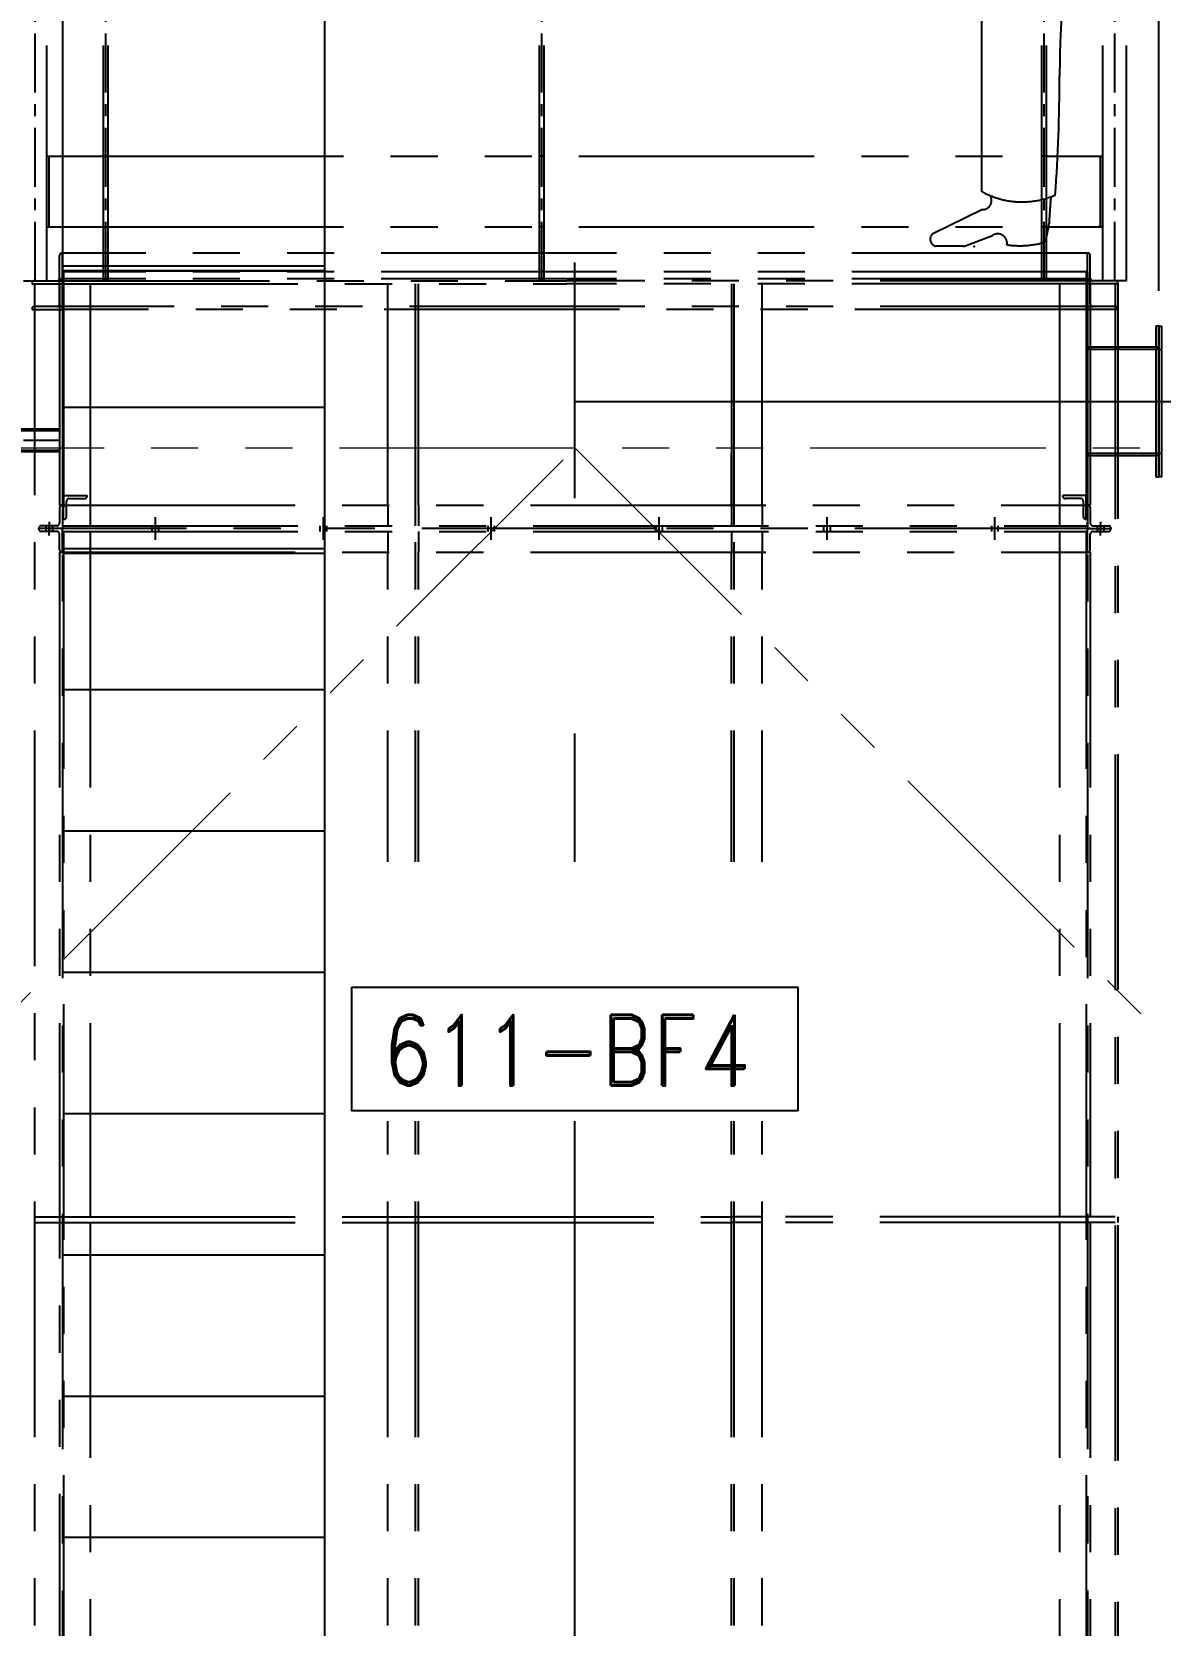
# Model space of a CAD drawing. Header units: inches. Extents: x 0 to 157513, y -28488 to 35640.
# Drawn here: x 32275 to 34672, y 25481 to 28865 of the extents above; entities that cross this region are included whole.
import ezdxf

# ---------------------------------------------------------------- set-up
doc = ezdxf.new("R2010")
doc.units = ezdxf.units.IN
doc.header["$LTSCALE"] = 400
doc.header["$MEASUREMENT"] = 0
for name, pattern in [('0', [0]), ('1', [2, 1.25, -0.25, 0.25, -0.25]), ('CENTER', [2, 1.25, -0.25, 0.25, -0.25]), ('HIDDEN', [9.525, 6.35, -3.175]), ('HIDDEN2', [4.7625, 3.175, -1.5875]), ('PHANTOM', [2.5, 1.25, -0.25, 0.25, -0.25, 0.25, -0.25])]:
    doc.linetypes.add(name, pattern=pattern)
doc.layers.add('BF', color=8, linetype='PHANTOM')
doc.layers.add('cen', color=1, linetype='CENTER')
doc.layers.add('BF STR', color=8, linetype='PHANTOM', lineweight=5)
doc.styles.add('ROMAND', font='romand.shx', dxfattribs={"width": 0.85})
doc.styles.add('ROMANS', font='romans')
doc.dimstyles.new('SAM2 60 SC', dxfattribs={"dimscale": 60, "dimtxt": 2.5, "dimasz": 2.5, "dimexe": 1.25, "dimexo": 0.625, "dimtad": 1, "dimtoh": 1, "dimdec": 0, "dimdsep": 46, "dimtxsty": 'ROMANS', "dimblk": 'OBLIQUE', "dimcen": 2.5, "dimclrd": 1, "dimclre": 1, "dimclrt": 256, "dimadec": 0, "dimazin": 2, "dimtfac": 1, "dimtdec": 0, "dimtofl": 0, "dimtmove": 0, "dimatfit": 3, "dimfxl": 1, "dimtolj": 1, "dimtzin": 0, "dimarcsym": 1})

# ---------------------------------------------------------------- blocks, each defined once
blk = doc.blocks.new('611bf4 strgaele')
at = {"layer": 'BF STR'}
for p, q in [((-272399.8, 39485.7), (-269899.8, 41985.7)), ((-272399.8, 41985.7), (-267399.8, 41985.7)), ((-269899.8, 41985.7), (-267399.8, 39485.7))]:
    blk.add_line(p, q, dxfattribs=at)
blk = doc.blocks.new('611bf4ele')
at = {"layer": 'BF', "linetype": 'CENTER', "ltscale": 0.25}
for p, q in [((-256656.1, 42340.3, 139.3), (-256656.1, 43461.3, 139.3)), ((-254363.1, 42340.3, 139.3), (-254363.1, 43461.3, 139.3)), ((-256506.1, 42340.3, 139.3), (-256506.1, 43440.3, 139.3)), ((-255579.6, 42340.3, 139.3), (-255579.6, 43440.3, 139.3)), ((-254513.1, 42340.3, 139.3), (-254513.1, 43440.3, 139.3))]:
    blk.add_line(p, q, dxfattribs=at)
at = {"layer": 'BF', "linetype": '0'}
for p, q in [((-256597.6, 42242.4, 139.3), (-256597.6, 43461.3, 139.3)), ((-256041.6, 43461.3, 139.3), (-256041.6, 36398.1, 139.3)), ((-256041.6, 42371.5, 139.3), (-256597.6, 42371.5, 139.3)), ((-256041.6, 42361.5, 139.3), (-256597.6, 42361.5, 139.3)), ((-256594.3, 42361.5, 139.3), (-256038.3, 42361.5, 139.3)), ((-256041.6, 42071.5, 139.3), (-256597.6, 42071.5, 139.3)), ((-256041.6, 41771.5, 139.3), (-256597.6, 41771.5, 139.3)), ((-256041.6, 41761.5, 139.3), (-256597.6, 41761.5, 139.3)), ((-256041.6, 41471.5, 139.3), (-256597.6, 41471.5, 139.3)), ((-256041.6, 41171.5, 139.3), (-256597.6, 41171.5, 139.3)), ((-256041.6, 40871.5, 139.3), (-256597.6, 40871.5, 139.3)), ((-256041.6, 40571.5, 139.3), (-256597.6, 40571.5, 139.3)), ((-256041.6, 40271.5, 139.3), (-256597.6, 40271.5, 139.3)), ((-256041.6, 39971.5, 139.3), (-256597.6, 39971.5, 139.3)), ((-256041.6, 39671.5, 139.3), (-256597.6, 39671.5, 139.3))]:
    blk.add_line(p, q, dxfattribs=at)
at = {"layer": 'BF'}
for p, q in [((-256511.1, 42340.3, 139.3), (-256511.1, 43423.5, 139.3)), ((-256501.1, 42340.3, 139.3), (-256501.1, 43423.5, 139.3)), ((-255584.6, 42340.3, 139.3), (-255584.6, 43423.5, 139.3)), ((-255574.6, 42340.3, 139.3), (-255574.6, 43423.5, 139.3)), ((-254518.1, 42340.3, 139.3), (-254518.1, 43423.5, 139.3)), ((-254508.1, 42340.3, 139.3), (-254508.1, 43423.5, 139.3)), ((-256631.1, 42340.3, 139.3), (-256631.1, 43402.2, 139.3)), ((-254388.1, 42340.3, 139.3), (-254388.1, 43402.2, 139.3)), ((-254338.1, 42340.3, 139.3), (-254338.1, 43402.2, 139.3)), ((-254645, 42529.5, 139.3), (-254645, 42938.1, 139.3)), ((-256631.1, 42605.3, 139.3), (-256511.1, 42605.3, 139.3)), ((-256626.1, 42455.3, 139.3), (-256626.1, 42605.3, 139.3)), ((-256501.1, 42605.3, 139.3), (-254518.1, 42605.3, 139.3)), ((-254508.1, 42605.3, 139.3), (-254388.1, 42605.3, 139.3)), ((-254398.1, 42605.3, 139.3), (-254393.1, 42605.3, 139.3)), ((-254393.1, 42455.3, 139.3), (-254393.1, 42605.3, 139.3)), ((-254644.2, 42491.7, 139.3), (-254750.5, 42439.4, 139.3)), ((-256631.1, 42455.3, 139.3), (-256511.1, 42455.3, 139.3)), ((-256501.1, 42455.3, 139.3), (-254518.1, 42455.3, 139.3)), ((-254684.1, 42413.6, 139.3), (-254622.7, 42436.5, 139.3)), ((-254508.1, 42455.3, 139.3), (-254388.1, 42455.3, 139.3)), ((-254393.1, 42455.3, 139.3), (-254398.1, 42455.3, 139.3)), ((-256604.1, 42346.3, 139.3), (-256604.1, 42394.3, 139.3)), ((-254421.1, 42399.3, 139.3), (-256598.1, 42399.3, 139.3)), ((-256598.1, 42334.3, 139.3), (-256598.1, 42399.3, 139.3)), ((-254420.1, 42399.3, 139.3), (-254421.1, 42399.3, 139.3)), ((-254421.1, 42334.3, 139.3), (-254421.1, 42399.3, 139.3)), ((-254420.1, 42399.3, 139.3), (-254421.1, 42399.3, 139.3)), ((-254415.1, 42346.3, 139.3), (-254415.1, 42394.3, 139.3)), ((-256681.1, 42340.3, 139.3), (-256631.1, 42340.3, 139.3)), ((-256663.1, 42334.3, 139.3), (-256598.1, 42334.3, 139.3)), ((-256658.1, 42340.3, 139.3), (-255526.6, 42340.3, 139.3)), ((-256657.1, 38885.2, 139.3), (-256657.1, 42334.3, 139.3)), ((-256604.1, 42334.3, 139.3), (-256604.1, 41864.2, 139.3)), ((-254421.1, 42359.3, 139.3), (-256598.1, 42359.3, 139.3)), ((-256598.1, 42359.3, 139.3), (-256598.1, 38879.2, 139.3)), ((-254421.1, 42344.6, 139.3), (-256598.1, 42344.6, 139.3)), ((-256598.1, 42334.3, 139.3), (-255526.6, 42334.3, 139.3)), ((-256595.6, 42359.3, 139.3), (-256595.6, 41824.2, 139.3)), ((-256539.1, 42334.3, 139.3), (-256539.1, 41866.1, 139.3)), ((-256501.1, 42340.3, 139.3), (-256511.1, 42340.3, 139.3)), ((-255907.1, 41864.2, 139.3), (-255907.1, 42334.3, 139.3)), ((-255848.1, 41820.2, 139.3), (-255848.1, 42334.3, 139.3)), ((-255848.1, 41974.2, 139.3), (-255848.1, 42334.3, 139.3)), ((-255848.1, 41820.2, 139.3), (-255848.1, 42334.3, 139.3)), ((-255842.1, 41864.2, 139.3), (-255842.1, 42334.3, 139.3)), ((-255574.6, 42340.3, 139.3), (-255584.6, 42340.3, 139.3)), ((-254361.1, 42340.3, 139.3), (-255526.6, 42340.3, 139.3)), ((-254421.1, 42334.3, 139.3), (-255526.6, 42334.3, 139.3)), ((-255171.1, 41974.2, 139.3), (-255171.1, 42334.3, 139.3)), ((-255171.1, 41820.2, 139.3), (-255171.1, 42334.3, 139.3)), ((-255171.1, 41974.2, 139.3), (-255171.1, 42334.3, 139.3)), ((-255112.1, 41864.2, 139.3), (-255112.1, 42334.3, 139.3)), ((-254508.1, 42340.3, 139.3), (-254518.1, 42340.3, 139.3)), ((-254480.1, 42334.3, 139.3), (-254480.1, 41864.2, 139.3)), ((-254423.6, 42359.3, 139.3), (-254423.6, 41824.2, 139.3)), ((-254421.1, 42359.3, 139.3), (-254421.1, 38879.2, 139.3)), ((-254356.1, 42334.3, 139.3), (-254421.1, 42334.3, 139.3)), ((-254415.1, 42334.3, 139.3), (-254415.1, 41864.2, 139.3)), ((-254338.1, 42340.3, 139.3), (-254388.1, 42340.3, 139.3)), ((-254362.1, 42334.3, 139.3), (-254362.1, 38885.2, 139.3)), ((-254356.1, 42335.3, 139.3), (-254356.1, 38881.2, 139.3)), ((-254361.1, 42285.6, 139.3), (-256658.1, 42285.6, 139.3)), ((-254415.1, 42279.6, 139.3), (-256598.1, 42279.6, 139.3)), ((-254269.6, 42244.2, 139.3), (-254275.6, 42244.2, 139.3)), ((-254275.6, 42244.2, 139.3), (-254275.6, 41924.2, 139.3)), ((-254269.6, 41924.2, 139.3), (-254269.6, 42244.2, 139.3)), ((-254269.6, 42199.2, 139.3), (-254357.2, 42199.2, 139.3)), ((-254269.6, 42194.2, 139.3), (-254355.6, 42194.2, 139.3)), ((-256710.1, 42025.9, 139.3), (-256604.1, 42025.9, 139.3)), ((-256710.1, 42022.7, 139.3), (-256604.1, 42022.7, 139.3)), ((-256694.6, 42022.7, 139.3), (-256604.1, 42022.7, 139.3)), ((-256680.9, 42001.8, 139.3), (-256604.1, 42001.8, 139.3)), ((-256710.1, 41980.9, 139.3), (-256604.1, 41980.9, 139.3)), ((-256710.1, 41977.6, 139.3), (-256604.1, 41977.6, 139.3)), ((-255177.1, 41864.2, 139.3), (-255177.1, 41974.2, 139.3)), ((-254353.8, 41974.2, 139.3), (-254269.6, 41974.2, 139.3)), ((-254353.8, 41969.2, 139.3), (-254269.6, 41969.2, 139.3)), ((-254275.6, 41924.2, 139.3), (-254269.6, 41924.2, 139.3)), ((-256604.1, 41864.2, 139.3), (-254415.1, 41864.2, 139.3)), ((-256604.1, 41859.2, 139.3), (-256604.1, 41826.2, 139.3)), ((-256598.1, 41864.2, 139.3), (-256599.1, 41864.2, 139.3)), ((-256598.1, 41864.2, 139.3), (-256598.1, 41814.2, 139.3)), ((-256595.6, 41884.2, 139.3), (-256545.6, 41884.2, 139.3)), ((-256595.6, 41834.2, 139.3), (-256595.6, 41884.2, 139.3)), ((-256589.6, 41839.2, 139.3), (-256589.6, 41872.2, 139.3)), ((-256583.6, 41878.2, 139.3), (-256550.6, 41878.2, 139.3)), ((-256545.6, 41883.2, 139.3), (-256545.6, 41884.2, 139.3)), ((-255907.1, 41864.2, 139.3), (-255907.1, 41820.2, 139.3)), ((-255842.1, 41864.2, 139.3), (-255842.1, 41820.2, 139.3)), ((-254423.6, 41884.2, 139.3), (-254473.6, 41884.2, 139.3)), ((-254473.6, 41883.2, 139.3), (-254473.6, 41884.2, 139.3)), ((-254435.6, 41878.2, 139.3), (-254468.6, 41878.2, 139.3)), ((-254429.6, 41839.2, 139.3), (-254429.6, 41872.2, 139.3)), ((-254423.6, 41834.2, 139.3), (-254423.6, 41884.2, 139.3)), ((-254421.1, 41864.2, 139.3), (-254421.1, 41814.2, 139.3)), ((-254421.1, 41864.2, 139.3), (-254420.1, 41864.2, 139.3)), ((-254415.1, 41859.2, 139.3), (-254415.1, 41826.2, 139.3)), ((-256610.1, 41820.2, 139.3), (-256643.1, 41820.2, 139.3)), ((-256595.6, 41824.2, 139.3), (-256598.1, 41824.2, 139.3)), ((-256598.1, 41820.2, 139.3), (-254421.1, 41820.2, 139.3)), ((-256595.6, 41834.2, 139.3), (-256594.6, 41834.2, 139.3)), ((-256401.1, 41838.2, 139.3), (-256401.1, 41790.2, 139.3)), ((-256044.5, 41838.2, 139.3), (-256044.5, 41790.2, 139.3)), ((-255687.9, 41838.2, 139.3), (-255687.9, 41790.2, 139.3)), ((-255331.3, 41838.2, 139.3), (-255331.3, 41790.2, 139.3)), ((-254974.7, 41838.2, 139.3), (-254974.7, 41790.2, 139.3)), ((-254618.1, 41838.2, 139.3), (-254618.1, 41790.2, 139.3)), ((-254423.6, 41834.2, 139.3), (-254424.6, 41834.2, 139.3)), ((-254421.1, 41824.2, 139.3), (-254423.6, 41824.2, 139.3)), ((-254409.1, 41820.2, 139.3), (-254376.1, 41820.2, 139.3)), ((-256648.1, 41815.2, 139.3), (-256648.1, 41814.2, 139.3)), ((-256648.1, 41813.2, 139.3), (-256648.1, 41814.2, 139.3)), ((-256598.1, 41814.2, 139.3), (-256648.1, 41814.2, 139.3)), ((-256598.1, 41814.2, 139.3), (-256648.1, 41814.2, 139.3)), ((-256610.1, 41808.2, 139.3), (-256643.1, 41808.2, 139.3)), ((-255334.6, 41814.2, 139.3), (-256604.1, 41814.2, 139.3)), ((-256604.1, 41769.2, 139.3), (-256604.1, 41802.2, 139.3)), ((-256598.1, 41764.2, 139.3), (-256598.1, 41814.2, 139.3)), ((-256598.1, 41808.2, 139.3), (-254421.1, 41808.2, 139.3)), ((-256595.6, 41804.2, 139.3), (-256598.1, 41804.2, 139.3)), ((-256595.6, 41804.2, 139.3), (-256595.6, 38944.2, 139.3)), ((-255907.1, 41808.2, 139.3), (-255907.1, 41764.2, 139.3)), ((-255848.1, 38885.2, 139.3), (-255848.1, 41808.2, 139.3)), ((-255842.1, 41808.2, 139.3), (-255842.1, 41764.2, 139.3)), ((-254415.1, 41814.2, 139.3), (-255334.6, 41814.2, 139.3)), ((-255177.1, 41808.2, 139.3), (-255177.1, 41764.2, 139.3)), ((-255171.1, 38885.2, 139.3), (-255171.1, 41808.2, 139.3)), ((-255112.1, 41808.2, 139.3), (-255112.1, 41764.2, 139.3)), ((-254423.6, 41804.2, 139.3), (-254423.6, 38889.2, 139.3)), ((-254421.1, 41804.2, 139.3), (-254423.6, 41804.2, 139.3)), ((-254421.1, 41814.2, 139.3), (-254371.1, 41814.2, 139.3)), ((-254421.1, 41764.2, 139.3), (-254421.1, 41814.2, 139.3)), ((-254421.1, 41814.2, 139.3), (-254371.1, 41814.2, 139.3)), ((-254415.1, 41769.2, 139.3), (-254415.1, 41802.2, 139.3)), ((-254409.1, 41808.2, 139.3), (-254376.1, 41808.2, 139.3)), ((-254371.1, 41815.2, 139.3), (-254371.1, 41814.2, 139.3)), ((-254371.1, 41813.2, 139.3), (-254371.1, 41814.2, 139.3)), ((-256604.1, 41764.2, 139.3), (-254415.1, 41764.2, 139.3)), ((-256604.1, 41764.2, 139.3), (-256604.1, 38879.2, 139.3)), ((-256598.1, 41764.2, 139.3), (-256599.1, 41764.2, 139.3)), ((-256539.1, 41764.2, 139.3), (-256539.1, 40352.7, 139.3)), ((-255907.1, 38885.2, 139.3), (-255907.1, 41764.2, 139.3)), ((-255842.1, 38885.2, 139.3), (-255842.1, 41764.2, 139.3)), ((-255177.1, 38885.2, 139.3), (-255177.1, 41764.2, 139.3)), ((-255112.1, 38885.2, 139.3), (-255112.1, 41764.2, 139.3)), ((-254480.1, 41764.2, 139.3), (-254480.1, 40352.7, 139.3)), ((-254421.1, 41764.2, 139.3), (-254420.1, 41764.2, 139.3)), ((-254415.1, 41764.2, 139.3), (-254415.1, 40352.7, 139.3)), ((-256657.1, 40352.7, 139.3), (-256604.1, 40352.7, 139.3)), ((-256657.1, 40340.7, 139.3), (-256604.1, 40340.7, 139.3)), ((-256604.1, 40352.7, 139.3), (-255907.1, 40352.7, 139.3)), ((-256604.1, 40340.7, 139.3), (-255907.1, 40340.7, 139.3)), ((-256539.1, 40340.7, 139.3), (-256539.1, 38944.2, 139.3)), ((-255842.1, 40352.7, 139.3), (-255177.1, 40352.7, 139.3)), ((-255842.1, 40340.7, 139.3), (-255177.1, 40340.7, 139.3)), ((-254362.1, 40352.7, 139.3), (-255112.1, 40352.7, 139.3)), ((-254362.1, 40340.7, 139.3), (-255112.1, 40340.7, 139.3)), ((-254480.1, 40340.7, 139.3), (-254480.1, 38944.2, 139.3)), ((-254415.1, 40340.7, 139.3), (-254415.1, 38940.2, 139.3)), ((-254356.1, 40352.7, 139.3), (-254356.1, 40340.7, 139.3))]:
    blk.add_line(p, q, dxfattribs=at)
at = {"layer": 'BF', "linetype": 'HIDDEN', "ltscale": 0.25}
for p, q in [((-256511.1, 42605.3, 139.3), (-256501.1, 42605.3, 139.3)), ((-255574.6, 42605.3, 139.3), (-255584.6, 42605.3, 139.3)), ((-254508.1, 42605.3, 139.3), (-254518.1, 42605.3, 139.3)), ((-256511.1, 42455.3, 139.3), (-256501.1, 42455.3, 139.3)), ((-255574.6, 42455.3, 139.3), (-255584.6, 42455.3, 139.3)), ((-254508.1, 42455.3, 139.3), (-254518.1, 42455.3, 139.3))]:
    blk.add_line(p, q, dxfattribs=at)
at = {"layer": 'BF', "ltscale": 5}
blk.add_line((-255509.6, 38879.2, 139.3), (-255509.6, 42427.8, 139.3), dxfattribs=at)
at = {"layer": 'BF', "ltscale": 0.5}
blk.add_line((-256599.1, 42399.3, 139.3), (-256598.1, 42399.3, 139.3), dxfattribs=at)
at = {"layer": 'BF', "linetype": 'HIDDEN2'}
for p, q in [((-256604.1, 42291.6, 139.3), (-256604.1, 42339.6, 139.3)), ((-256599.1, 42344.6, 139.3), (-256598.1, 42344.6, 139.3)), ((-256598.1, 42279.6, 139.3), (-256598.1, 42344.6, 139.3)), ((-255177.1, 42334.3, 139.3), (-255177.1, 41820.2, 139.3)), ((-254421.1, 42279.6, 139.3), (-254421.1, 42344.6, 139.3)), ((-254420.1, 42344.6, 139.3), (-254421.1, 42344.6, 139.3)), ((-254415.1, 42291.6, 139.3), (-254415.1, 42339.6, 139.3)), ((-256663.1, 42279.6, 139.3), (-256598.1, 42279.6, 139.3)), ((-254356.1, 42279.6, 139.3), (-254421.1, 42279.6, 139.3)), ((-254357.2, 42199.2, 139.3), (-254423.1, 42199.2, 139.3)), ((-254355.6, 42194.2, 139.3), (-254423.1, 42194.2, 139.3)), ((-254423.1, 41974.2, 139.3), (-254353.8, 41974.2, 139.3)), ((-254423.1, 41969.2, 139.3), (-254353.8, 41969.2, 139.3)), ((-256539.1, 41866.1, 139.3), (-256539.1, 41820.2, 139.3)), ((-255112.1, 41864.2, 139.3), (-255112.1, 41820.2, 139.3)), ((-254480.1, 41864.2, 139.3), (-254480.1, 41820.2, 139.3)), ((-256633.1, 41820.2, 139.3), (-256633.1, 41808.2, 139.3)), ((-256619.1, 41820.2, 139.3), (-256619.1, 41808.2, 139.3)), ((-256408.1, 41820.2, 139.3), (-256408.1, 41808.2, 139.3)), ((-256394.1, 41820.2, 139.3), (-256394.1, 41808.2, 139.3)), ((-256051.5, 41820.2, 139.3), (-256051.5, 41808.2, 139.3)), ((-256037.5, 41820.2, 139.3), (-256037.5, 41808.2, 139.3)), ((-255694.9, 41820.2, 139.3), (-255694.9, 41808.2, 139.3)), ((-255680.9, 41820.2, 139.3), (-255680.9, 41808.2, 139.3)), ((-255338.3, 41820.2, 139.3), (-255338.3, 41808.2, 139.3)), ((-255324.3, 41820.2, 139.3), (-255324.3, 41808.2, 139.3)), ((-254981.7, 41820.2, 139.3), (-254981.7, 41808.2, 139.3)), ((-254967.7, 41820.2, 139.3), (-254967.7, 41808.2, 139.3)), ((-254625.1, 41820.2, 139.3), (-254625.1, 41808.2, 139.3)), ((-254611.1, 41820.2, 139.3), (-254611.1, 41808.2, 139.3)), ((-254400.1, 41820.2, 139.3), (-254400.1, 41808.2, 139.3)), ((-254386.1, 41820.2, 139.3), (-254386.1, 41808.2, 139.3)), ((-256539.1, 41808.2, 139.3), (-256539.1, 41764.2, 139.3)), ((-254480.1, 41808.2, 139.3), (-254480.1, 41764.2, 139.3)), ((-255907.1, 40352.7, 139.3), (-255842.1, 40352.7, 139.3)), ((-255907.1, 40340.7, 139.3), (-255842.1, 40340.7, 139.3)), ((-255112.1, 40352.7, 139.3), (-255177.1, 40352.7, 139.3)), ((-255112.1, 40340.7, 139.3), (-255177.1, 40340.7, 139.3))]:
    blk.add_line(p, q, dxfattribs=at)
at = {"layer": 'BF', "ltscale": 3}
blk.add_line((-255509.6, 42084.2, 139.3), (-254269.6, 42084.2, 139.3), dxfattribs=at)
at = {"layer": 'BF', "linetype": '1'}
for p, q in [((-256626.1, 41828.5, 139.3), (-256626.1, 41807, 139.3)), ((-256626.1, 41799.9, 139.3), (-256626.1, 41821.5, 139.3)), ((-254393.1, 41828.5, 139.3), (-254393.1, 41807, 139.3)), ((-254393.1, 41799.9, 139.3), (-254393.1, 41821.5, 139.3))]:
    blk.add_line(p, q, dxfattribs=at)
at = {"layer": 'BF'}
for centre, radius, start, end in [((-252306.4, 42772.4, 139.3), 2173.7, 168.1314, 179.945), ((-258004.4, 42777.9, 139.3), 3524.3, 355.8453, 359.945), ((-254560, 42685.6, 139.3), 177.7, 241.4472, 293.4122), ((-254643.8, 42510.9, 139.3), 19.2, 269.0449, 32.5479), ((-253100.6, 42395.9, 139.3), 1403.5, 174.9789, 177.3131), ((-254634.7, 42474.7, 139.3), 132.8, 336.564, 354.4004), ((-254740.4, 42428.7, 139.3), 14.7, 133.5432, 262.5197), ((-254611.5, 42420.3, 139.3), 19.8, 349.9296, 124.6303), ((-256599.1, 42394.3, 139.3), 5, 90, 180), ((-254727.8, 40866, 139.3), 1548.3, 88.3837, 90.538), ((-254564.7, 42609.3, 139.3), 194.4, 261.8991, 285.4299), ((-254420.1, 42394.3, 139.3), 5, 0, 90), ((-254420.1, 42394.3, 139.3), 5, 0, 90), ((-256658.1, 42335.3, 139.3), 5, 90, 180), ((-256658.1, 42335.3, 139.3), 5, 90, 180), ((-256658.1, 42335.3, 139.3), 5, 90, 180), ((-256610.1, 42346.3, 139.3), 6, 270, 0), ((-256610.1, 42346.3, 139.3), 6, 270, 0), ((-254409.1, 42346.3, 139.3), 6, 180, 270), ((-254361.1, 42335.3, 139.3), 5, 0, 90), ((-256599.1, 41859.2, 139.3), 5, 90, 180), ((-256583.6, 41872.2, 139.3), 6, 90, 180), ((-256550.6, 41883.2, 139.3), 5, 270, 0), ((-254468.6, 41883.2, 139.3), 5, 180, 270), ((-254435.6, 41872.2, 139.3), 6, 0, 90), ((-254420.1, 41859.2, 139.3), 5, 0, 90), ((-256643.1, 41815.2, 139.3), 5, 90, 180), ((-256610.1, 41826.2, 139.3), 6, 270, 0), ((-256594.6, 41839.2, 139.3), 5, 270, 0), ((-254424.6, 41839.2, 139.3), 5, 180, 270), ((-254409.1, 41826.2, 139.3), 6, 180, 270), ((-254376.1, 41815.2, 139.3), 5, 0, 90), ((-256643.1, 41813.2, 139.3), 5, 180, 270), ((-256610.1, 41802.2, 139.3), 6, 0, 90), ((-254409.1, 41802.2, 139.3), 6, 90, 180), ((-254376.1, 41813.2, 139.3), 5, 270, 0), ((-256599.1, 41769.2, 139.3), 5, 180, 270), ((-254420.1, 41769.2, 139.3), 5, 270, 0)]:
    blk.add_arc(centre, radius, start, end, dxfattribs=at)
at = {"layer": 'BF', "linetype": 'HIDDEN2'}
for centre, radius, start, end in [((-256599.1, 42339.6, 139.3), 5, 90, 180), ((-254420.1, 42339.6, 139.3), 5, 0, 90), ((-256658.1, 42280.6, 139.3), 5, 90, 180), ((-256610.1, 42291.6, 139.3), 6, 270, 0), ((-254409.1, 42291.6, 139.3), 6, 180, 270), ((-254361.1, 42280.6, 139.3), 5, 0, 90)]:
    blk.add_arc(centre, radius, start, end, dxfattribs=at)
at = {"layer": 'BF', "linetype": 'ByBlock'}
for p in [(-254661.9, 42413.6, 139.3), (-254421.1, 42399.3, 139.3)]:
    blk.add_point(p, dxfattribs=at)
blk = doc.blocks.new('_OBLIQUE')
at = {"color": 0, "linetype": 'ByBlock'}
blk.add_line((-0.5, -0.5), (0.5, 0.5), dxfattribs=at)
blk = doc.blocks.new('*D93')
at = {"color": 1, "lineweight": -2}
for p, q in [((34668.9, 28315), (34668.9, 30164.4)), ((35624.9, 28117.5), (35624.9, 30164.4)), ((35624.9, 30089.4), (34668.9, 30089.4))]:
    blk.add_line(p, q, dxfattribs=at)
at = {"layer": 'Defpoints', "color": 0}
for p in [(34668.9, 30089.4), (34668.9, 28277.5), (35624.9, 28080, 392.1)]:
    blk.add_point(p, dxfattribs=at)
at = {"color": 1, "lineweight": -2, "xscale": 150, "yscale": 150, "zscale": 150, "rotation": 180}
blk.add_blockref('_OBLIQUE', (34668.9, 30089.4), dxfattribs=at)
at = {"color": 1, "lineweight": -2, "xscale": 150, "yscale": 150, "zscale": 150}
blk.add_blockref('_OBLIQUE', (35624.9, 30089.4), dxfattribs=at)
at = {"insert": (35146.9, 30201.9), "char_height": 150, "attachment_point": 5, "style": 'ROMANS'}
blk.add_mtext('\\A1;956', dxfattribs=at)

msp = doc.modelspace()

# ---------------------------------------------------------------- linework, layer by layer
msp.add_line((34668.9, 28240, 385.1), (34668.9, 27920, 385.1))
at = {"ltscale": 10}
for p, q in [((34668.9, 28190, 385.1), (34674.9, 28190, 385.1)), ((34668.9, 27970, 385.1), (34674.9, 27970, 385.1))]:
    msp.add_line(p, q, dxfattribs=at)
at = {"color": 4}
for q in [(34668.9, 28086.7, 385.1), (34668.9, 28073.2, 385.1)]:
    msp.add_line((34668.9, 28080, 385.1), q, dxfattribs=at)
at = {"ltscale": 10, "elevation": 385.1}
msp.add_lwpolyline([(34668.9, 28240), (34674.9, 28240), (34674.9, 27920), (34668.9, 27920)], close=True, dxfattribs=at)
at = {"layer": 'cen', "ltscale": 0.5}
msp.add_line((34668.9, 28080, 385.1), (35624.9, 28080, 392.1), dxfattribs=at)

# ---------------------------------------------------------------- block references
msp.add_blockref('611bf4ele', (288938.5, -14004.3, 245.8))
msp.add_blockref('611bf4 strgaele', (303328.7, -14004.3, 169.4), dxfattribs=at)

# ---------------------------------------------------------------- dimensions: what is measured, and where the dimension line sits
dim = msp.add_linear_dim(base=(34668.9, 30089.4), p1=(35624.9, 28080, 392.1), p2=(34668.9, 28277.5), dimstyle='SAM2 60 SC')
dim.commit()
dim.dimension.update_dxf_attribs({"geometry": '*D93', "text_midpoint": (35146.9, 30201.9)})

# ---------------------------------------------------------------- next in the draw order: texts
at = {"insert": (33018.9, 27027.1, 153.5), "char_height": 150, "attachment_point": 1, "style": 'ROMAND', "bg_fill": 2}
msp.add_mtext('\\P611-BF4', dxfattribs=at)

# ---------------------------------------------------------------- next in the draw order: linework, layer by layer
at = {"color": 1, "elevation": 408.5}
msp.add_lwpolyline([(32955.2, 26836.3), (33902.6, 26836.3), (33902.6, 26573.8), (32955.2, 26573.8)], close=True, dxfattribs=at)

doc.saveas('drawing.dxf')
